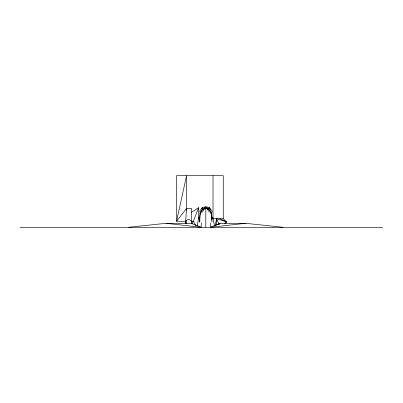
<?xml version="1.0" encoding="UTF-8"?>
<svg xmlns="http://www.w3.org/2000/svg" width="403" height="403" viewBox="0 0 403 403"><rect width="100%" height="100%" fill="white"/><g stroke="black" fill="none" stroke-linecap="round" stroke-linejoin="round"><path stroke-width="0.6" d="M128.643 227.292L166.071 223.307L201.147 227.292L201.273 222.849M211.792 220.386L211.676 212.935L210.96 212.441L210.96 211.832L208.744 208.401L205.812 207.354L202.88 208.401L200.664 211.832L200.664 212.441L199.948 212.935L199.762 222.139C199.515 217.217 199.621 210.85 204.729 208.331L206.895 208.331C212.003 210.85 212.104 217.217 211.862 222.139M216.179 225.458L216.552 218.733L226.617 221.877L225.025 223.68M185.516 223.307L186.549 208.452L191.531 208.452L191.531 223.307L192.478 224.033M215.237 225.458L216.552 218.733L219.126 224.436M197.012 226.068L198.875 217.565M191.531 212.285L198.568 207.671L193.354 221.287L191.531 223.307L166.071 223.307M208.744 208.401L209.202 207.354L205.812 206.799L202.422 207.354L199.364 211.646M201.535 208.981L202.422 207.354L202.88 208.401M202.215 212.18L204.729 208.331M186.549 208.452L176.544 221.287L185.516 221.287L187.506 219.711L189.541 219.711L191.531 221.287L193.354 221.287L195.818 225.655M199.017 218.572L199.948 217.464M224.844 223.423L226.617 221.877L223.267 218.733L213.016 218.733L212.613 216.985M218.673 224.395L219.62 223.67L218.668 224.305M217.333 224.733L220.093 223.307L245.553 223.307L282.982 227.292M210.351 222.849L210.477 227.292L220.093 223.307M202.88 209.55L204.266 209.127M210.724 213.061L211.676 212.935M210.477 227.292L245.553 223.307M20.15 227.292L382.85 227.292M199.948 212.935L200.901 213.061M207.817 209.268L208.744 209.55M191.531 223.307L201.147 227.292M219.907 218.733L226.617 221.877M211.676 217.464L212.608 218.572M212.26 211.646L209.202 207.354L210.386 209.525M206.895 208.331L209.409 212.18M200.664 211.832L201.137 212.693M213.016 218.733L214.613 226.068M185.516 221.287L185.929 223.69M198.568 207.671L198.608 218.733M223.267 218.733L223.267 175.708L176.544 175.708L176.544 221.287L186.549 175.708L186.549 210.306M213.016 175.708L213.016 219.111M205.812 206.799L205.812 227.292M186.549 220.37L186.549 223.519"/></g></svg>
